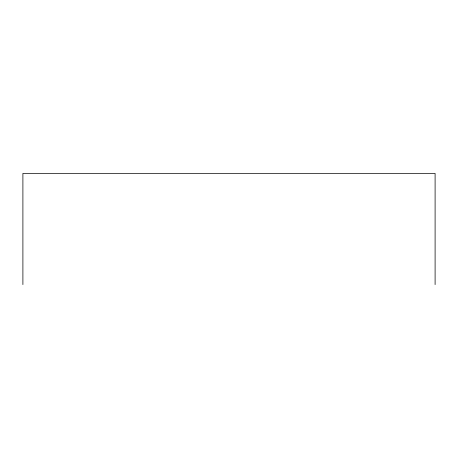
<?xml version="1.0" encoding="UTF-8"?>
<svg xmlns="http://www.w3.org/2000/svg" width="458" height="458" viewBox="0 0 458 458"><rect width="100%" height="100%" fill="white"/><g stroke="black" fill="none" stroke-linecap="round" stroke-linejoin="round"><path stroke-width="0.69" d="M435.1 284.584L435.1 173.416L22.9 173.416L22.9 284.584"/></g></svg>
